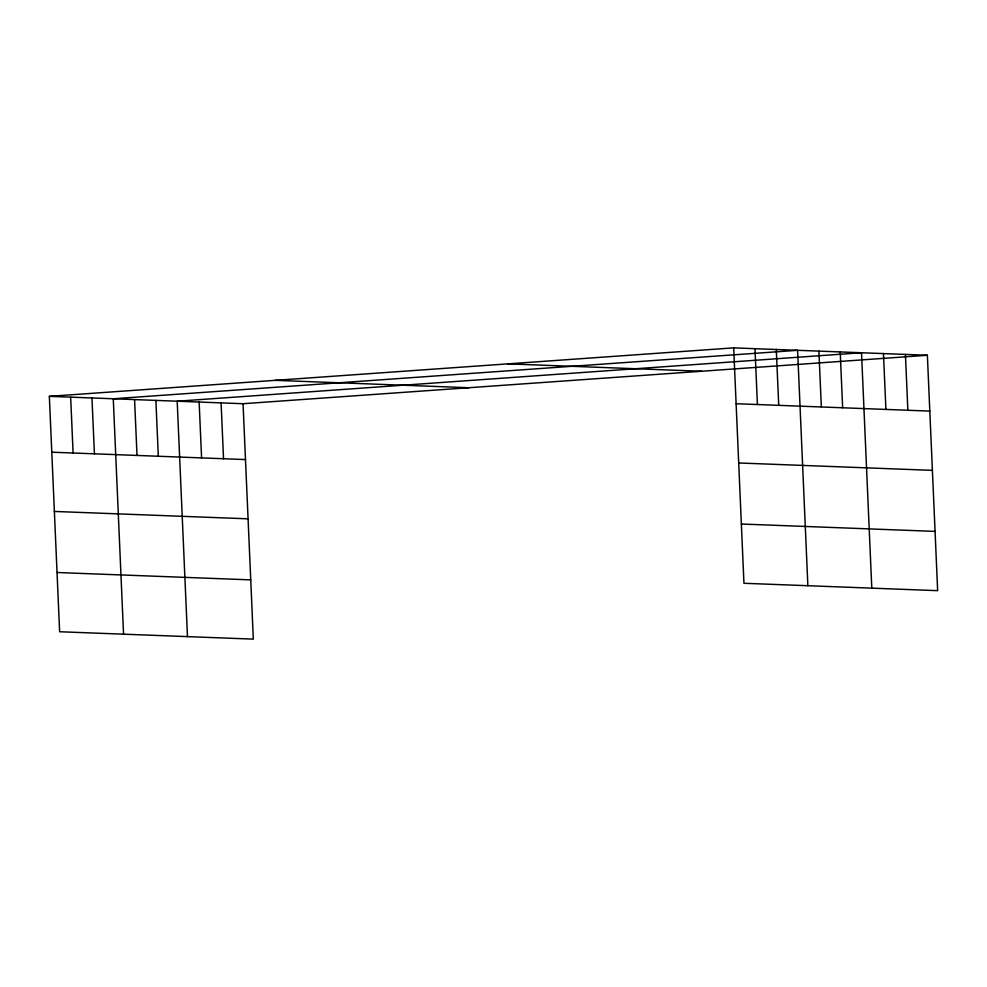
<?xml version="1.0" encoding="UTF-8"?>
<svg xmlns="http://www.w3.org/2000/svg" width="987" height="987" viewBox="0 0 987 987"><rect width="100%" height="100%" fill="white"/><g stroke="black" fill="none" stroke-linecap="round" stroke-linejoin="round"><path stroke-width="1.48" d="M49.35 396.342L243.049 403.72L253.326 639.132L59.627 631.742L49.35 396.342L733.674 347.868L927.373 355.258L937.65 590.658L743.951 583.28L733.674 347.868M243.049 403.72L927.373 355.258M507.849 363.87L701.547 371.248M275.176 380.34L468.874 387.731M736.117 403.72L929.816 411.098M738.708 462.977L932.394 470.355M51.793 452.194L245.479 459.572M741.373 524.023L935.059 531.401M54.371 511.439L248.07 518.829M57.036 572.497L250.735 579.875M905.424 354.419L907.855 410.259M883.464 353.58L885.907 409.432M871.792 588.153L861.515 352.741L177.191 401.215L187.468 636.615M840.208 351.927L842.651 407.779M818.902 351.113L821.344 406.965M807.872 585.71L797.595 350.311L113.271 398.773L123.548 634.185M776.288 349.497L778.731 405.336M754.981 348.682L757.424 404.534M221.088 402.893L223.531 458.733M199.14 402.054L201.582 457.894M155.884 400.401L158.315 456.253M134.577 399.587L137.02 455.439M91.964 397.971L94.407 453.81M70.657 397.156L73.1 452.996"/></g></svg>
